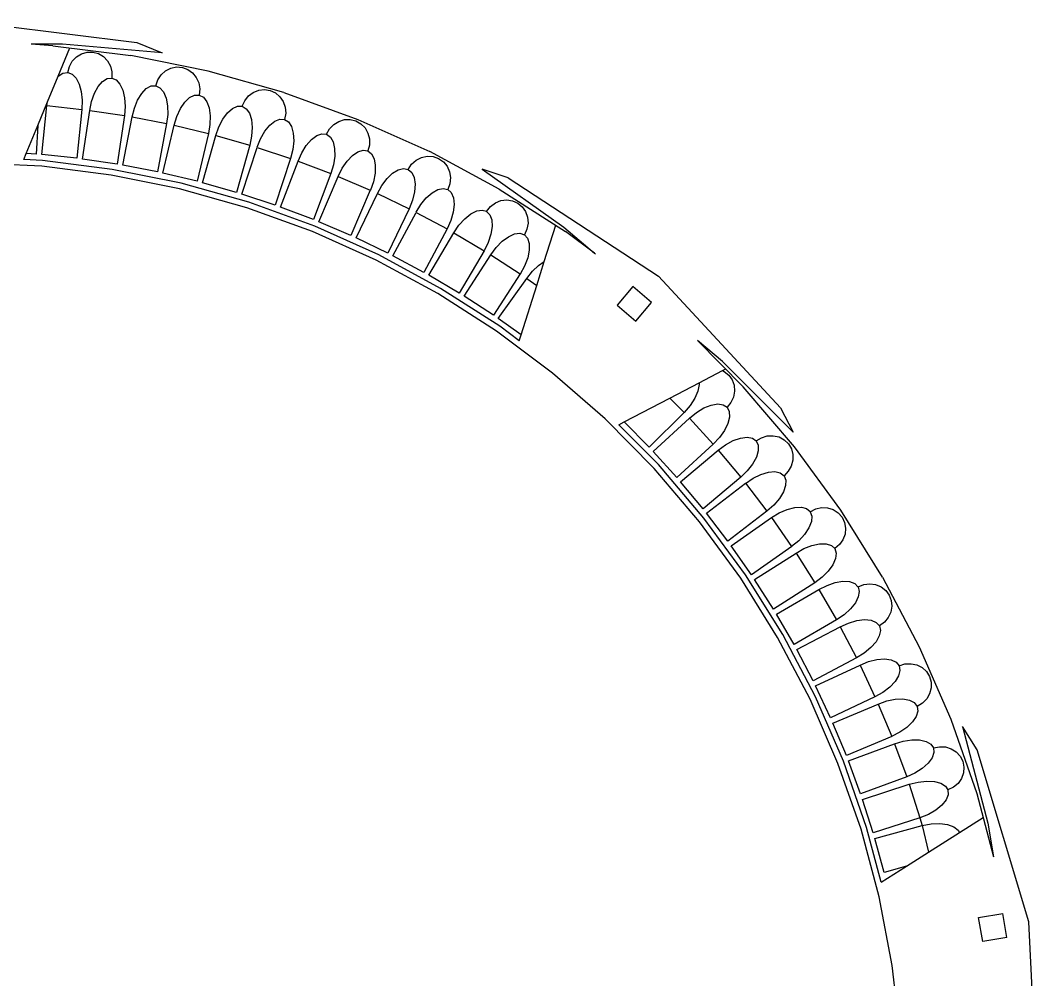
# Model space of a CAD drawing. Extents: x -761 to 761, y -265 to 265.
# Drawn here: x -471.2 to -388, y 186.4 to 264.9 of the extents above; entities that cross this region are included whole.
import ezdxf

# ---------------------------------------------------------------- set-up
doc = ezdxf.new("R2010")
doc.units = 0
doc.header["$MEASUREMENT"] = 0
doc.layers.get('0').update_dxf_attribs({"linetype": 'CONTINUOUS'})

msp = doc.modelspace()

# ---------------------------------------------------------------- linework, layer by layer
for p, q in [((-476.279, 264.853), (-461.699, 263.038)), ((-467.772, 262.9), (-470.354, 262.897)), ((-468.584, 262.781), (-470.354, 262.897)), ((-468.584, 262.781), (-462.187, 261.972)), ((-468.133, 260.28), (-467.173, 262.602)), ((-459.619, 262.185), (-467.772, 262.9)), ((-461.699, 263.038), (-459.619, 262.185)), ((-467.22, 261.072), (-466.982, 261.508)), ((-466.982, 261.508), (-466.645, 261.866)), ((-466.645, 261.866), (-466.233, 262.121)), ((-466.233, 262.121), (-465.774, 262.256)), ((-465.774, 262.256), (-465.299, 262.262)), ((-465.299, 262.262), (-464.84, 262.138)), ((-464.84, 262.138), (-464.429, 261.892)), ((-464.429, 261.892), (-464.094, 261.542)), ((-464.094, 261.542), (-463.857, 261.111)), ((-455.867, 260.693), (-462.187, 261.972)), ((-467.344, 260.587), (-467.22, 261.072)), ((-463.857, 261.111), (-463.735, 260.629)), ((-459.705, 260.397), (-459.339, 260.724)), ((-459.339, 260.724), (-458.907, 260.943)), ((-458.907, 260.943), (-458.438, 261.038)), ((-458.438, 261.038), (-457.964, 261.003)), ((-457.964, 261.003), (-457.518, 260.84)), ((-457.518, 260.84), (-457.129, 260.56)), ((-449.658, 258.95), (-455.867, 260.693)), ((-469.001, 258.18), (-468.133, 260.28)), ((-468.133, 260.28), (-467.742, 260.533)), ((-467.742, 260.533), (-467.347, 260.588)), ((-467.347, 260.588), (-467.344, 260.587)), ((-467.344, 260.587), (-466.986, 260.451)), ((-466.986, 260.451), (-466.668, 260.128)), ((-466.668, 260.128), (-466.416, 259.642)), ((-464.857, 259.445), (-464.5, 259.853)), ((-464.5, 259.853), (-464.117, 260.087)), ((-464.117, 260.087), (-463.736, 260.129)), ((-463.735, 260.629), (-463.736, 260.129)), ((-463.736, 260.129), (-463.381, 259.976)), ((-463.381, 259.976), (-463.078, 259.641)), ((-460.145, 259.51), (-459.98, 259.982)), ((-459.98, 259.982), (-459.705, 260.397)), ((-457.129, 260.56), (-456.825, 260.183)), ((-456.825, 260.183), (-456.626, 259.733)), ((-466.416, 259.642), (-466.245, 259.025)), ((-466.245, 259.025), (-466.168, 258.319)), ((-465.165, 258.889), (-464.857, 259.445)), ((-463.078, 259.641), (-462.846, 259.144)), ((-462.846, 259.144), (-462.702, 258.52)), ((-461.298, 258.875), (-460.923, 259.268)), ((-460.923, 259.268), (-460.531, 259.485)), ((-460.531, 259.485), (-460.148, 259.51)), ((-460.148, 259.51), (-460.145, 259.51)), ((-460.145, 259.51), (-459.8, 259.343)), ((-459.8, 259.343), (-459.511, 258.995)), ((-459.511, 258.995), (-459.301, 258.489)), ((-456.626, 259.733), (-456.546, 259.242)), ((-456.546, 259.242), (-456.589, 258.744)), ((-452.166, 258.963), (-451.717, 259.145)), ((-451.717, 259.145), (-451.242, 259.199)), ((-451.242, 259.199), (-450.773, 259.124)), ((-450.773, 259.124), (-450.342, 258.923)), ((-469.795, 256.258), (-469.001, 258.18)), ((-469.05, 257.877), (-469.001, 258.18)), ((-466.168, 258.319), (-466.19, 257.573)), ((-465.553, 257.493), (-465.402, 258.223)), ((-465.402, 258.223), (-465.165, 258.889)), ((-462.702, 258.52), (-462.655, 257.812)), ((-461.895, 257.678), (-461.629, 258.333)), ((-461.629, 258.333), (-461.298, 258.875)), ((-459.301, 258.489), (-459.184, 257.859)), ((-458.12, 257.631), (-457.765, 258.159)), ((-457.765, 258.159), (-457.374, 258.535)), ((-457.374, 258.535), (-456.973, 258.735)), ((-456.973, 258.735), (-456.589, 258.744)), ((-456.589, 258.744), (-456.249, 258.562)), ((-456.249, 258.562), (-455.976, 258.201)), ((-455.976, 258.201), (-455.787, 257.687)), ((-453.073, 257.822), (-452.868, 258.279)), ((-452.868, 258.279), (-452.559, 258.668)), ((-452.559, 258.668), (-452.166, 258.963)), ((-450.342, 258.923), (-449.979, 258.611)), ((-449.979, 258.611), (-449.708, 258.209)), ((-449.708, 258.209), (-449.548, 257.744)), ((-449.658, 258.95), (-443.595, 256.754)), ((-469.473, 253.872), (-469.05, 257.877)), ((-469.05, 257.877), (-466.19, 257.573)), ((-466.19, 257.573), (-466.614, 253.569)), ((-466.148, 253.508), (-465.554, 257.491)), ((-465.554, 257.491), (-462.71, 257.065)), ((-462.655, 257.812), (-462.709, 257.068)), ((-462.077, 256.955), (-461.895, 257.678)), ((-459.184, 257.859), (-459.168, 257.15)), ((-458.413, 256.988), (-458.12, 257.631)), ((-455.787, 257.687), (-455.697, 257.053)), ((-454.276, 257.289), (-453.869, 257.648)), ((-453.869, 257.648), (-453.46, 257.83)), ((-453.46, 257.83), (-453.076, 257.823)), ((-453.076, 257.823), (-453.073, 257.822)), ((-453.073, 257.822), (-452.744, 257.627)), ((-452.744, 257.627), (-452.486, 257.255)), ((-449.548, 257.744), (-449.51, 257.248)), ((-462.71, 257.065), (-463.304, 253.082)), ((-462.84, 253.001), (-462.077, 256.955)), ((-462.077, 256.955), (-459.254, 256.408)), ((-459.168, 257.15), (-459.254, 256.408)), ((-458.626, 256.274), (-458.413, 256.988)), ((-455.697, 257.053), (-455.711, 256.343)), ((-454.973, 256.147), (-454.652, 256.777)), ((-454.652, 256.777), (-454.276, 257.289)), ((-452.486, 257.255), (-452.32, 256.733)), ((-452.32, 256.733), (-452.257, 256.096)), ((-450.817, 256.273), (-450.396, 256.614)), ((-450.396, 256.614), (-449.979, 256.779)), ((-449.979, 256.779), (-449.596, 256.755)), ((-449.51, 257.248), (-449.596, 256.755)), ((-449.596, 256.755), (-449.272, 256.545)), ((-449.272, 256.545), (-449.031, 256.162)), ((-445.578, 256.332), (-445.162, 256.592)), ((-445.162, 256.592), (-444.698, 256.734)), ((-444.698, 256.734), (-444.22, 256.748)), ((-444.22, 256.748), (-443.759, 256.633)), ((-443.759, 256.633), (-443.347, 256.396)), ((-443.595, 256.754), (-437.711, 254.117)), ((-470.743, 253.963), (-469.795, 256.258)), ((-469.795, 256.258), (-469.942, 253.913)), ((-459.254, 256.408), (-460.017, 252.454)), ((-459.566, 252.356), (-458.635, 256.273)), ((-458.635, 256.273), (-455.837, 255.606)), ((-455.711, 256.343), (-455.829, 255.606)), ((-455.216, 255.442), (-454.973, 256.147)), ((-452.257, 256.096), (-452.301, 255.387)), ((-451.563, 255.162), (-451.216, 255.777)), ((-451.216, 255.777), (-450.817, 256.273)), ((-449.031, 256.162), (-448.887, 255.633)), ((-446.162, 255.533), (-445.919, 255.971)), ((-445.919, 255.971), (-445.578, 256.332)), ((-443.347, 256.396), (-443.012, 256.054)), ((-443.012, 256.054), (-442.777, 255.63)), ((-455.837, 255.606), (-456.768, 251.688)), ((-456.314, 251.568), (-455.216, 255.442)), ((-455.216, 255.442), (-452.45, 254.656)), ((-452.301, 255.387), (-452.45, 254.656)), ((-451.836, 254.468), (-451.563, 255.162)), ((-448.852, 254.994), (-448.926, 254.288)), ((-448.887, 255.633), (-448.852, 254.994)), ((-447.825, 254.627), (-447.406, 255.104)), ((-447.406, 255.104), (-446.97, 255.428)), ((-446.97, 255.428), (-446.547, 255.574)), ((-446.547, 255.574), (-446.165, 255.534)), ((-446.165, 255.534), (-446.162, 255.533)), ((-446.162, 255.533), (-445.851, 255.31)), ((-445.851, 255.31), (-445.626, 254.917)), ((-445.626, 254.917), (-445.505, 254.383)), ((-442.777, 255.63), (-442.657, 255.153)), ((-442.657, 255.153), (-442.661, 254.656)), ((-452.45, 254.656), (-453.548, 250.782)), ((-453.099, 250.642), (-451.837, 254.466)), ((-451.837, 254.466), (-449.106, 253.561)), ((-448.926, 254.288), (-449.106, 253.564)), ((-448.502, 253.345), (-448.199, 254.027)), ((-448.199, 254.027), (-447.825, 254.627)), ((-445.505, 254.383), (-445.497, 253.743)), ((-444.048, 253.796), (-443.598, 254.1)), ((-443.598, 254.1), (-443.169, 254.228)), ((-443.169, 254.228), (-442.789, 254.172)), ((-442.661, 254.656), (-442.789, 254.172)), ((-442.789, 254.172), (-442.485, 253.935)), ((-432.038, 251.051), (-437.711, 254.117)), ((-469.463, 252.912), (-475.172, 253.209)), ((-470.948, 253.466), (-470.743, 253.963)), ((-469.421, 253.387), (-470.948, 253.466)), ((-469.942, 253.913), (-470.743, 253.963)), ((-466.614, 253.569), (-469.473, 253.872)), ((-463.715, 252.665), (-469.421, 253.387)), ((-463.304, 253.082), (-466.148, 253.508)), ((-449.106, 253.561), (-450.368, 249.738)), ((-449.926, 249.579), (-448.502, 253.345)), ((-448.502, 253.345), (-445.813, 252.325)), ((-445.497, 253.743), (-445.602, 253.041)), ((-444.886, 252.753), (-444.487, 253.336)), ((-444.487, 253.336), (-444.048, 253.796)), ((-442.485, 253.935), (-442.277, 253.533)), ((-442.277, 253.533), (-442.179, 252.994)), ((-439.201, 253.079), (-438.83, 253.41)), ((-438.83, 253.41), (-438.393, 253.634)), ((-438.393, 253.634), (-437.919, 253.736)), ((-437.919, 253.736), (-437.441, 253.709)), ((-437.441, 253.709), (-436.992, 253.554)), ((-436.992, 253.554), (-436.602, 253.283)), ((-436.602, 253.283), (-436.297, 252.914)), ((-463.792, 252.195), (-469.463, 252.912)), ((-458.078, 251.524), (-463.715, 252.665)), ((-460.017, 252.454), (-462.84, 253.001)), ((-456.768, 251.688), (-459.566, 252.356)), ((-445.602, 253.041), (-445.813, 252.325)), ((-445.218, 252.085), (-444.886, 252.753)), ((-442.199, 252.354), (-442.334, 251.657)), ((-442.179, 252.994), (-442.199, 252.354)), ((-441.215, 251.903), (-440.757, 252.344)), ((-440.757, 252.344), (-440.294, 252.628)), ((-440.294, 252.628), (-439.86, 252.738)), ((-439.86, 252.738), (-439.483, 252.666)), ((-439.483, 252.666), (-439.48, 252.664)), ((-439.48, 252.664), (-439.201, 253.079)), ((-439.48, 252.664), (-439.189, 252.416)), ((-439.189, 252.416), (-438.999, 252.005)), ((-436.297, 252.914), (-436.099, 252.472)), ((-436.099, 252.472), (-436.02, 251.986)), ((-431.295, 251.975), (-433.434, 252.67)), ((-433.434, 252.67), (-426.753, 247.94)), ((-458.189, 251.061), (-463.792, 252.195)), ((-452.54, 249.97), (-458.078, 251.524)), ((-453.548, 250.782), (-456.314, 251.568)), ((-445.813, 252.325), (-447.237, 248.559)), ((-446.809, 248.384), (-445.225, 252.086)), ((-445.225, 252.086), (-442.582, 250.952)), ((-442.334, 251.657), (-442.575, 250.951)), ((-441.638, 251.337), (-441.215, 251.903)), ((-438.999, 252.005), (-438.924, 251.462)), ((-436.02, 251.986), (-436.067, 251.491)), ((-431.295, 251.975), (-419.003, 243.927)), ((-452.686, 249.517), (-458.189, 251.061)), ((-442.582, 250.952), (-444.165, 247.25)), ((-443.738, 247.054), (-441.998, 250.685)), ((-441.998, 250.685), (-441.638, 251.337)), ((-441.998, 250.685), (-439.406, 249.438)), ((-438.971, 250.824), (-439.135, 250.133)), ((-438.924, 251.462), (-438.971, 250.824)), ((-437.999, 250.333), (-437.522, 250.753)), ((-437.522, 250.753), (-437.048, 251.018)), ((-437.048, 251.018), (-436.61, 251.109)), ((-436.61, 251.109), (-436.236, 251.02)), ((-436.067, 251.491), (-436.236, 251.02)), ((-436.236, 251.02), (-435.953, 250.758)), ((-435.953, 250.758), (-435.78, 250.339)), ((-432.038, 251.051), (-426.606, 247.576)), ((-450.368, 249.738), (-453.099, 250.642)), ((-447.133, 248.011), (-452.54, 249.97)), ((-439.135, 250.133), (-439.406, 249.438)), ((-438.446, 249.785), (-437.999, 250.333)), ((-435.78, 250.339), (-435.729, 249.794)), ((-432.746, 249.62), (-432.348, 249.918)), ((-432.348, 249.918), (-431.893, 250.104)), ((-431.893, 250.104), (-431.413, 250.164)), ((-431.413, 250.164), (-430.939, 250.097)), ((-430.939, 250.097), (-430.504, 249.904)), ((-430.504, 249.904), (-430.139, 249.601)), ((-447.311, 247.57), (-452.686, 249.517)), ((-447.237, 248.559), (-449.926, 249.579)), ((-439.406, 249.438), (-441.146, 245.807)), ((-440.727, 245.593), (-438.834, 249.146)), ((-438.834, 249.149), (-438.446, 249.785)), ((-438.834, 249.146), (-436.297, 247.789)), ((-435.803, 249.158), (-435.997, 248.475)), ((-435.729, 249.794), (-435.803, 249.158)), ((-434.853, 248.62), (-434.359, 249.02)), ((-434.359, 249.02), (-433.874, 249.264)), ((-433.874, 249.264), (-433.432, 249.336)), ((-433.432, 249.336), (-433.063, 249.232)), ((-433.063, 249.232), (-433.06, 249.23)), ((-433.06, 249.23), (-432.746, 249.62)), ((-433.06, 249.23), (-432.791, 248.957)), ((-430.139, 249.601), (-429.867, 249.207)), ((-429.867, 249.207), (-429.707, 248.749)), ((-444.165, 247.25), (-446.809, 248.384)), ((-435.997, 248.475), (-436.298, 247.792)), ((-435.324, 248.093), (-434.853, 248.62)), ((-432.791, 248.957), (-432.636, 248.532)), ((-432.636, 248.532), (-432.608, 247.985)), ((-429.671, 248.259), (-429.76, 247.769)), ((-429.707, 248.749), (-429.671, 248.259)), ((-442.095, 245.232), (-447.311, 247.57)), ((-441.884, 245.659), (-447.133, 248.011)), ((-436.297, 247.789), (-438.19, 244.237)), ((-437.781, 244.005), (-435.738, 247.473)), ((-435.738, 247.473), (-435.324, 248.093)), ((-435.738, 247.473), (-433.262, 246.009)), ((-432.709, 247.353), (-432.932, 246.679)), ((-432.608, 247.985), (-432.709, 247.353)), ((-431.272, 247.158), (-430.778, 247.381)), ((-430.778, 247.381), (-430.333, 247.435)), ((-430.333, 247.435), (-429.968, 247.314)), ((-429.76, 247.769), (-429.968, 247.314)), ((-428.346, 245.118), (-427.406, 248.087)), ((-426.753, 247.94), (-424.235, 245.798)), ((-424.235, 245.798), (-426.606, 247.576)), ((-441.146, 245.807), (-443.738, 247.054)), ((-432.932, 246.679), (-433.262, 246.009)), ((-432.276, 246.273), (-431.783, 246.78)), ((-431.783, 246.78), (-431.272, 247.158)), ((-429.968, 247.314), (-429.709, 247.029)), ((-429.709, 247.029), (-429.572, 246.597)), ((-429.572, 246.597), (-429.568, 246.049)), ((-433.261, 246.009), (-435.304, 242.541)), ((-434.912, 242.296), (-432.723, 245.674)), ((-433.262, 246.009), (-433.261, 246.009)), ((-432.723, 245.674), (-430.311, 244.105)), ((-432.716, 245.672), (-432.276, 246.273)), ((-429.568, 246.049), (-429.696, 245.422)), ((-424.143, 245.73), (-424.235, 245.798)), ((-437.066, 242.515), (-442.095, 245.232)), ((-436.824, 242.925), (-441.884, 245.659)), ((-438.19, 244.237), (-440.727, 245.593)), ((-429.696, 245.422), (-429.948, 244.758)), ((-428.965, 243.16), (-428.346, 245.118)), ((-428.802, 244.81), (-428.346, 245.118)), ((-435.304, 242.541), (-437.781, 244.005)), ((-430.311, 244.105), (-432.5, 240.727)), ((-429.948, 244.758), (-430.306, 244.104)), ((-429.781, 243.742), (-429.316, 244.324)), ((-429.316, 244.324), (-428.802, 244.81)), ((-432.112, 240.461), (-429.781, 243.742)), ((-429.781, 243.742), (-428.965, 243.16)), ((-409.016, 233.15), (-419.003, 243.927)), ((-432.251, 239.434), (-437.066, 242.515)), ((-431.98, 239.825), (-436.824, 242.925)), ((-430.242, 239.127), (-428.965, 243.16)), ((-421.086, 243.071), (-422.374, 241.541)), ((-419.556, 241.784), (-421.086, 243.071)), ((-432.5, 240.727), (-434.912, 242.296)), ((-422.374, 241.541), (-420.844, 240.253)), ((-420.844, 240.253), (-419.556, 241.784)), ((-430.242, 239.127), (-432.112, 240.461)), ((-427.677, 236.005), (-432.251, 239.434)), ((-430.397, 238.639), (-431.98, 239.825)), ((-430.397, 238.639), (-430.242, 239.127)), ((-413.752, 236.955), (-415.789, 238.665)), ((-415.789, 238.665), (-412.052, 234.886)), ((-407.974, 231.158), (-413.752, 236.955)), ((-423.369, 232.249), (-427.677, 236.005)), ((-415.667, 235.2), (-413.755, 236.197)), ((-413.755, 236.197), (-413.487, 236.337)), ((-413.755, 236.197), (-413.615, 236.137)), ((-413.615, 236.137), (-413.243, 235.841)), ((-413.243, 235.841), (-412.966, 235.454)), ((-418.064, 233.95), (-415.667, 235.2)), ((-415.653, 235.055), (-415.765, 234.518)), ((-415.667, 235.2), (-415.653, 235.055)), ((-412.966, 235.454), (-412.803, 235.004)), ((-412.803, 235.004), (-412.765, 234.521)), ((-407.869, 229.978), (-412.052, 234.886)), ((-415.765, 234.518), (-416.023, 233.933)), ((-412.854, 234.037), (-413.064, 233.587)), ((-412.765, 234.521), (-412.854, 234.037)), ((-421.798, 232.003), (-418.064, 233.95)), ((-418.064, 233.95), (-416.899, 232.774)), ((-416.41, 233.337), (-416.899, 232.774)), ((-416.023, 233.933), (-416.41, 233.337)), ((-415.273, 233.144), (-414.683, 233.38)), ((-414.683, 233.38), (-414.148, 233.47)), ((-414.148, 233.47), (-413.704, 233.409)), ((-413.704, 233.409), (-413.382, 233.2)), ((-413.064, 233.587), (-413.382, 233.2)), ((-413.382, 233.2), (-413.203, 232.858)), ((-416.897, 232.772), (-419.752, 229.936)), ((-416.899, 232.774), (-416.897, 232.772)), ((-416.457, 232.309), (-415.878, 232.778)), ((-415.878, 232.778), (-415.273, 233.144)), ((-413.181, 232.405), (-413.316, 231.874)), ((-413.203, 232.858), (-413.181, 232.405)), ((-409.016, 233.15), (-407.974, 231.158)), ((-419.35, 228.184), (-423.369, 232.249)), ((-422.232, 231.777), (-421.798, 232.003)), ((-418.999, 228.507), (-422.232, 231.777)), ((-419.752, 229.936), (-421.798, 232.003)), ((-419.429, 229.594), (-416.456, 232.305)), ((-416.456, 232.305), (-414.521, 230.174)), ((-413.316, 231.874), (-413.599, 231.3)), ((-414.011, 230.722), (-414.523, 230.18)), ((-413.599, 231.3), (-414.011, 230.722)), ((-412.881, 230.472), (-412.282, 230.683)), ((-412.282, 230.683), (-411.743, 230.75)), ((-411.743, 230.75), (-411.302, 230.67)), ((-410.988, 230.445), (-410.561, 230.707)), ((-410.561, 230.707), (-410.086, 230.854)), ((-410.086, 230.854), (-409.595, 230.876)), ((-409.595, 230.876), (-409.122, 230.772)), ((-409.122, 230.772), (-408.699, 230.549)), ((-414.521, 230.174), (-417.494, 227.463)), ((-414.1, 229.688), (-413.502, 230.133)), ((-413.502, 230.133), (-412.881, 230.472)), ((-411.302, 230.67), (-410.989, 230.447)), ((-410.989, 230.447), (-410.988, 230.445)), ((-410.988, 230.445), (-410.826, 230.098)), ((-410.826, 230.098), (-410.823, 229.645)), ((-408.699, 230.549), (-408.354, 230.222)), ((-408.354, 230.222), (-408.111, 229.814)), ((-404.06, 224.775), (-407.869, 229.978)), ((-417.494, 227.463), (-419.429, 229.594)), ((-417.186, 227.108), (-414.1, 229.688)), ((-414.1, 229.688), (-412.259, 227.479)), ((-410.98, 229.12), (-411.287, 228.559)), ((-410.823, 229.645), (-410.98, 229.12)), ((-408.111, 229.814), (-407.987, 229.351)), ((-407.987, 229.351), (-407.991, 228.867)), ((-415.642, 223.834), (-419.35, 228.184)), ((-415.268, 224.13), (-418.999, 228.507)), ((-411.287, 228.559), (-411.723, 227.999)), ((-408.121, 228.392), (-408.369, 227.961)), ((-407.991, 228.867), (-408.121, 228.392)), ((-412.257, 227.477), (-415.343, 224.896)), ((-411.723, 227.999), (-412.259, 227.479)), ((-412.259, 227.479), (-412.257, 227.477)), ((-411.858, 226.978), (-411.241, 227.396)), ((-411.241, 227.396), (-410.607, 227.709)), ((-410.607, 227.709), (-409.999, 227.893)), ((-409.999, 227.893), (-409.458, 227.937)), ((-409.458, 227.937), (-409.021, 227.838)), ((-409.021, 227.838), (-408.718, 227.603)), ((-408.369, 227.961), (-408.718, 227.603)), ((-408.718, 227.603), (-408.569, 227.247)), ((-415.343, 224.896), (-417.186, 227.108)), ((-415.055, 224.534), (-411.862, 226.98)), ((-411.862, 226.98), (-410.116, 224.692)), ((-408.586, 226.794), (-408.765, 226.277)), ((-408.569, 227.247), (-408.586, 226.794)), ((-409.096, 225.729), (-409.556, 225.188)), ((-408.765, 226.277), (-409.096, 225.729)), ((-409.556, 225.188), (-410.113, 224.692)), ((-409.104, 224.564), (-408.457, 224.849)), ((-408.457, 224.849), (-407.841, 225.007)), ((-407.841, 225.007), (-407.299, 225.028)), ((-407.299, 225.028), (-406.867, 224.911)), ((-406.867, 224.911), (-406.574, 224.663)), ((-406.572, 224.66), (-406.125, 224.884)), ((-406.125, 224.884), (-405.639, 224.99)), ((-405.639, 224.99), (-405.148, 224.971)), ((-405.148, 224.971), (-404.686, 224.827)), ((-411.871, 219.489), (-415.268, 224.13)), ((-413.309, 222.245), (-415.055, 224.534)), ((-410.116, 224.692), (-413.309, 222.245)), ((-413.032, 221.864), (-409.737, 224.172)), ((-409.737, 224.172), (-409.104, 224.564)), ((-409.737, 224.172), (-408.092, 221.813)), ((-406.574, 224.663), (-406.572, 224.66)), ((-406.572, 224.66), (-406.441, 224.3)), ((-406.441, 224.3), (-406.476, 223.849)), ((-404.686, 224.827), (-404.283, 224.569)), ((-404.283, 224.569), (-403.967, 224.214)), ((-400.646, 219.306), (-404.06, 224.775)), ((-403.967, 224.214), (-403.76, 223.786)), ((-412.265, 219.222), (-415.642, 223.834)), ((-406.678, 223.34), (-407.032, 222.806)), ((-406.476, 223.849), (-406.678, 223.34)), ((-403.76, 223.786), (-403.676, 223.314)), ((-403.676, 223.314), (-403.721, 222.832)), ((-407.032, 222.806), (-407.514, 222.286)), ((-403.891, 222.37), (-404.175, 221.962)), ((-403.721, 222.832), (-403.891, 222.37)), ((-411.385, 219.503), (-413.032, 221.864)), ((-408.09, 221.81), (-411.385, 219.503)), ((-407.514, 222.286), (-408.092, 221.813)), ((-408.092, 221.813), (-408.09, 221.81)), ((-407.735, 221.28), (-407.085, 221.644)), ((-407.085, 221.644), (-406.427, 221.901)), ((-406.427, 221.901), (-405.805, 222.033)), ((-405.805, 222.033), (-405.262, 222.031)), ((-405.262, 222.031), (-404.835, 221.895)), ((-404.835, 221.895), (-404.553, 221.635)), ((-404.175, 221.962), (-404.553, 221.635)), ((-404.553, 221.635), (-404.436, 221.267)), ((-411.125, 219.111), (-407.734, 221.275)), ((-407.734, 221.275), (-406.189, 218.845)), ((-404.49, 220.818), (-404.714, 220.317)), ((-404.436, 221.267), (-404.49, 220.818)), ((-404.714, 220.317), (-405.09, 219.8)), ((-409.239, 214.373), (-412.265, 219.222)), ((-408.826, 214.611), (-411.871, 219.489)), ((-409.579, 216.681), (-411.125, 219.111)), ((-405.595, 219.3), (-406.192, 218.853)), ((-405.09, 219.8), (-405.595, 219.3)), ((-400.646, 219.306), (-397.645, 213.598)), ((-406.189, 218.845), (-409.579, 216.681)), ((-409.336, 216.278), (-405.857, 218.295)), ((-405.857, 218.295), (-405.192, 218.631)), ((-405.857, 218.295), (-404.419, 215.804)), ((-405.192, 218.631), (-404.523, 218.86)), ((-404.523, 218.86), (-403.896, 218.965)), ((-403.896, 218.965), (-403.354, 218.94)), ((-403.354, 218.94), (-402.933, 218.786)), ((-402.933, 218.786), (-402.663, 218.514)), ((-402.663, 218.514), (-402.661, 218.511)), ((-402.661, 218.511), (-402.197, 218.696)), ((-402.661, 218.511), (-402.561, 218.142)), ((-402.197, 218.696), (-401.704, 218.761)), ((-401.704, 218.761), (-401.216, 218.699)), ((-401.216, 218.699), (-400.768, 218.516)), ((-400.768, 218.516), (-400.388, 218.225)), ((-400.388, 218.225), (-400.104, 217.844)), ((-402.635, 217.695), (-402.879, 217.204)), ((-402.561, 218.142), (-402.635, 217.695)), ((-400.104, 217.844), (-399.935, 217.4)), ((-399.935, 217.4), (-399.891, 216.923)), ((-403.278, 216.703), (-403.803, 216.226)), ((-402.879, 217.204), (-403.278, 216.703)), ((-399.891, 216.923), (-399.977, 216.446)), ((-407.896, 213.784), (-409.336, 216.278)), ((-404.417, 215.801), (-407.896, 213.784)), ((-403.803, 216.226), (-404.419, 215.804)), ((-404.419, 215.804), (-404.417, 215.801)), ((-403.43, 215.55), (-402.752, 215.75)), ((-402.752, 215.75), (-402.121, 215.828)), ((-402.121, 215.828), (-401.581, 215.78)), ((-401.581, 215.78), (-401.167, 215.608)), ((-400.185, 216.001), (-400.503, 215.618)), ((-399.977, 216.446), (-400.185, 216.001)), ((-407.675, 213.378), (-404.112, 215.245)), ((-404.112, 215.245), (-402.78, 212.692)), ((-404.109, 215.242), (-403.43, 215.55)), ((-401.167, 215.608), (-400.908, 215.324)), ((-400.823, 214.948), (-400.916, 214.505)), ((-400.503, 215.618), (-400.908, 215.324)), ((-400.908, 215.324), (-400.823, 214.948)), ((-406.578, 209.314), (-409.239, 214.373)), ((-406.149, 209.52), (-408.826, 214.611)), ((-401.181, 214.025), (-401.6, 213.542)), ((-400.916, 214.505), (-401.181, 214.025)), ((-406.342, 210.825), (-407.675, 213.378)), ((-401.6, 213.542), (-402.145, 213.087)), ((-397.645, 213.598), (-395.073, 207.685)), ((-402.78, 212.692), (-406.342, 210.825)), ((-402.145, 213.087), (-402.779, 212.693)), ((-402.496, 212.115), (-401.804, 212.393)), ((-401.804, 212.393), (-401.119, 212.564)), ((-401.119, 212.564), (-400.485, 212.616)), ((-400.485, 212.616), (-399.947, 212.544)), ((-399.947, 212.544), (-399.541, 212.355)), ((-399.541, 212.355), (-399.295, 212.061)), ((-406.134, 210.403), (-402.496, 212.115)), ((-402.496, 212.115), (-401.275, 209.511)), ((-399.225, 211.681), (-399.337, 211.242)), ((-399.295, 212.061), (-399.293, 212.058)), ((-399.293, 212.058), (-398.814, 212.203)), ((-399.293, 212.058), (-399.225, 211.681)), ((-398.814, 212.203), (-398.318, 212.225)), ((-398.318, 212.225), (-397.837, 212.122)), ((-397.837, 212.122), (-397.406, 211.902)), ((-397.406, 211.902), (-397.053, 211.579)), ((-397.053, 211.579), (-396.802, 211.175)), ((-399.622, 210.774), (-400.062, 210.309)), ((-399.337, 211.242), (-399.622, 210.774)), ((-396.802, 211.175), (-396.671, 210.718)), ((-396.671, 210.718), (-396.669, 210.239)), ((-404.912, 207.795), (-406.134, 210.403)), ((-400.625, 209.878), (-401.275, 209.511)), ((-400.062, 210.309), (-400.625, 209.878)), ((-396.669, 210.239), (-396.795, 209.771)), ((-404.299, 204.073), (-406.578, 209.314)), ((-403.856, 204.246), (-406.149, 209.52)), ((-401.273, 209.507), (-404.912, 207.795)), ((-401.275, 209.511), (-401.273, 209.507)), ((-401.014, 208.924), (-400.312, 209.173)), ((-400.312, 209.173), (-399.619, 209.314)), ((-399.619, 209.314), (-398.984, 209.339)), ((-398.984, 209.339), (-398.449, 209.244)), ((-398.449, 209.244), (-398.052, 209.038)), ((-398.052, 209.038), (-397.818, 208.733)), ((-397.04, 209.346), (-397.39, 208.991)), ((-396.795, 209.771), (-397.04, 209.346)), ((-404.722, 207.364), (-401.014, 208.919)), ((-401.014, 208.919), (-399.904, 206.261)), ((-397.765, 208.351), (-397.895, 207.917)), ((-397.39, 208.991), (-397.818, 208.733)), ((-397.818, 208.733), (-397.765, 208.351)), ((-403.613, 204.707), (-404.722, 207.364)), ((-398.201, 207.462), (-398.66, 207.016)), ((-397.895, 207.917), (-398.201, 207.462)), ((-395.073, 207.685), (-392.946, 201.598)), ((-399.242, 206.61), (-399.906, 206.271)), ((-398.66, 207.016), (-399.242, 206.61)), ((-392.905, 205.183), (-394.095, 207.091)), ((-394.095, 207.091), (-392.022, 199.173)), ((-399.904, 206.261), (-403.613, 204.707)), ((-399.67, 205.662), (-398.958, 205.881)), ((-398.958, 205.881), (-398.26, 205.992)), ((-398.26, 205.992), (-397.624, 205.989)), ((-397.624, 205.989), (-397.094, 205.872)), ((-397.094, 205.872), (-396.706, 205.649)), ((-403.442, 204.268), (-399.67, 205.662)), ((-399.67, 205.662), (-398.676, 202.963)), ((-396.706, 205.649), (-396.486, 205.335)), ((-396.449, 204.951), (-396.597, 204.523)), ((-396.486, 205.335), (-396.485, 205.332)), ((-396.485, 205.332), (-395.995, 205.435)), ((-396.485, 205.332), (-396.449, 204.951)), ((-395.995, 205.435), (-395.498, 205.415)), ((-395.498, 205.415), (-395.028, 205.272)), ((-395.028, 205.272), (-394.617, 205.015)), ((-394.617, 205.015), (-394.293, 204.663)), ((-388.669, 191.114), (-392.905, 205.183)), ((-402.413, 198.677), (-404.299, 204.073)), ((-401.958, 198.817), (-403.856, 204.246)), ((-402.446, 201.565), (-403.442, 204.268)), ((-396.921, 204.081), (-397.399, 203.655)), ((-396.597, 204.523), (-396.921, 204.081)), ((-394.293, 204.663), (-394.078, 204.24)), ((-394.078, 204.24), (-393.986, 203.773)), ((-397.998, 203.274), (-398.676, 202.963)), ((-397.399, 203.655), (-397.998, 203.274)), ((-394.024, 203.296), (-394.19, 202.84)), ((-393.986, 203.773), (-394.024, 203.296)), ((-398.675, 202.959), (-402.446, 201.565)), ((-398.676, 202.963), (-398.675, 202.959)), ((-398.466, 202.357), (-397.745, 202.545)), ((-397.745, 202.545), (-397.043, 202.626)), ((-397.043, 202.626), (-396.408, 202.596)), ((-396.408, 202.596), (-395.884, 202.457)), ((-395.884, 202.457), (-395.505, 202.217)), ((-394.471, 202.437), (-394.85, 202.114)), ((-394.19, 202.84), (-394.471, 202.437)), ((-402.297, 201.127), (-398.469, 202.359)), ((-398.469, 202.359), (-397.59, 199.616)), ((-395.505, 202.217), (-395.299, 201.893)), ((-394.85, 202.114), (-395.299, 201.893)), ((-395.299, 201.893), (-395.278, 201.508)), ((-392.946, 201.598), (-391.558, 196.43)), ((-401.417, 198.384), (-402.297, 201.127)), ((-395.445, 201.087), (-395.788, 200.66)), ((-395.278, 201.508), (-395.445, 201.087)), ((-396.898, 199.899), (-397.589, 199.618)), ((-396.283, 200.255), (-396.898, 199.899)), ((-395.788, 200.66), (-396.283, 200.255)), ((-397.59, 199.616), (-401.417, 198.384)), ((-397.589, 199.618), (-397.408, 198.999)), ((-397.408, 198.999), (-396.673, 199.125)), ((-396.673, 199.125), (-395.967, 199.147)), ((-395.967, 199.147), (-395.337, 199.064)), ((-395.337, 199.064), (-394.826, 198.881)), ((-394.364, 198.41), (-392.422, 199.645)), ((-392.022, 199.173), (-391.558, 196.43)), ((-400.931, 193.157), (-402.413, 198.677)), ((-400.758, 194.346), (-401.958, 198.817)), ((-401.284, 197.933), (-397.408, 198.999)), ((-397.408, 198.999), (-396.903, 196.797)), ((-396.903, 196.797), (-394.364, 198.41)), ((-394.826, 198.881), (-394.469, 198.61)), ((-394.469, 198.61), (-394.364, 198.41)), ((-400.523, 195.155), (-401.284, 197.933)), ((-398.685, 195.664), (-396.903, 196.797)), ((-400.758, 194.346), (-398.685, 195.664)), ((-398.685, 195.664), (-400.523, 195.155)), ((-399.861, 187.542), (-400.931, 193.157)), ((-392.785, 191.456), (-390.815, 191.799)), ((-390.471, 189.829), (-390.815, 191.799)), ((-392.442, 189.486), (-392.785, 191.456)), ((-387.955, 176.439), (-388.669, 191.114)), ((-390.471, 189.829), (-392.442, 189.486)), ((-399.208, 181.864), (-399.861, 187.542))]:
    msp.add_line(p, q)

doc.saveas('drawing.dxf')
